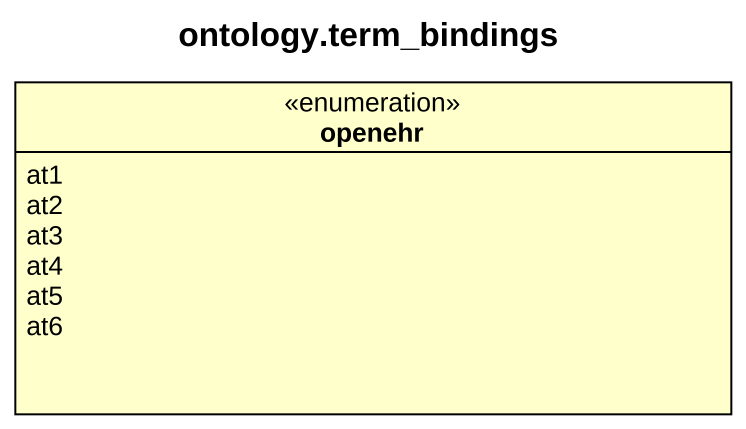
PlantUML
@startuml
title ontology.term_bindings
hide circle
hide empty members
enum openehr {
  at1
  at2
  at3
  at4
  at5
  at6
}
@enduml
